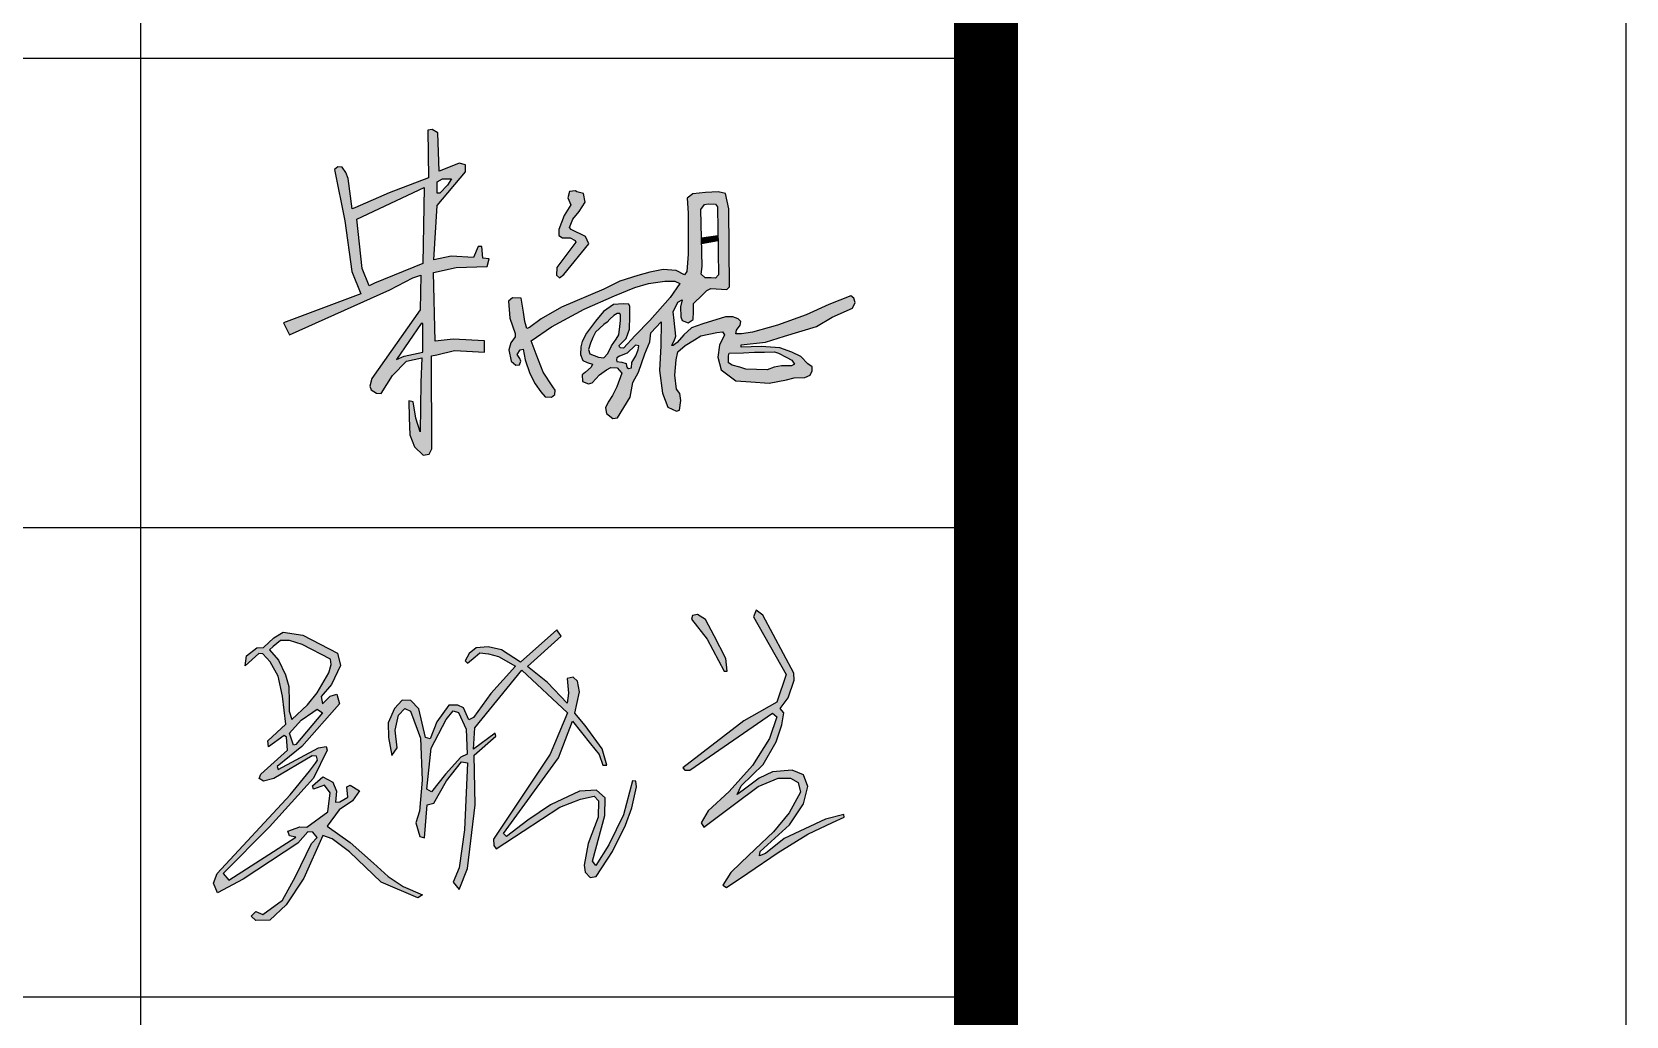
# Model space of a CAD drawing. Extents: x 33088 to 140010, y 13737 to 369010.
# Drawn here: x 118658 to 122393, y 168638 to 170945 of the extents above; entities that cross this region are included whole.
import ezdxf

# ---------------------------------------------------------------- set-up
doc = ezdxf.new("R2010")
doc.units = 0
doc.header["$LTSCALE"] = 1000
doc.header["$MEASUREMENT"] = 0
doc.layers.get('0').update_dxf_attribs({"linetype": 'CONTINUOUS'})
doc.layers.add('PUB_TITLE', color=4, linetype='CONTINUOUS')

msp = doc.modelspace()

# ---------------------------------------------------------------- hatches: boundary and pattern name
h = msp.add_hatch(color=7)
h.paths.add_polyline_path([(119598.9, 170380.8), (119652, 170392.6), (119725, 170395.2), (119729.9, 170412.5), (119715.1, 170414.6), (119712.3, 170441.8), (119703.7, 170442), (119692.8, 170416), (119640.6, 170419), (119599.9, 170410.4), (119607.4, 170537.7), (119674, 170617), (119674.2, 170633.4), (119659.2, 170637), (119622.6, 170622.1), (119612.3, 170618.1), (119609.6, 170708), (119596.2, 170716), (119586, 170714.1), (119587.7, 170602.5), (119495.7, 170567.7), (119415.2, 170532.5), (119408.9, 170530.3), (119399.6, 170601), (119393.9, 170614.9), (119385.4, 170627.8), (119375.4, 170628.5), (119366.9, 170622), (119391.8, 170501.6), (119407.8, 170383.1), (119429.2, 170331.1), (119247.6, 170263.1), (119261.5, 170235), (119497.1, 170340.4), (119550.9, 170368.2), (119569.9, 170374.5), (119567.7, 170293.2), (119454.8, 170131.9), (119450.3, 170114.4), (119453.3, 170105.6), (119465.3, 170098.1), (119476.8, 170097.1), (119503.4, 170139), (119535.8, 170172.7), (119571.5, 170180.4), (119569.4, 170123), (119567.6, 170007.6), (119557.7, 170039.3), (119551.9, 170077.2), (119541.4, 170080.3), (119542.4, 170039.9), (119543.5, 170000.3), (119554.4, 169972.1), (119574.8, 169952.6), (119588.7, 169955), (119595, 169967.2), (119594.3, 170185.3), (119607.2, 170188.1), (119648.2, 170198), (119718.5, 170194.1), (119718.5, 170220.3), (119645.1, 170224.4), (119603.1, 170219.9)])
h.paths.add_polyline_path([(119574.2, 170402.1), (119461.3, 170356.1), (119448.4, 170349.8), (119431.7, 170390.1), (119419.4, 170505.6), (119577.6, 170580)], flags=16)
h.paths.add_polyline_path([(119574.2, 170261), (119574.2, 170193.7), (119530.7, 170185), (119512.6, 170176.8), (119570.3, 170261)], flags=16)
h.paths.add_polyline_path([(119607.4, 170566.4), (119607.4, 170593.3), (119620.4, 170600.5), (119641.2, 170600.5), (119632.1, 170585.7), (119613.9, 170566.9)], flags=16)
h = msp.add_hatch(color=7)
h.paths.add_polyline_path([(120249.3, 170343.3), (120286.3, 170341.1), (120292.7, 170347.5), (120291.3, 170530.2), (120283.6, 170565.9), (120266, 170569.8), (120236.2, 170568.4), (120206.4, 170565.3), (120193.9, 170555.2), (120196, 170519.7), (120195.5, 170424), (120192.5, 170383), (120187.3, 170375.4), (120167.7, 170385.7), (120137.3, 170387.4), (120105.8, 170381.3), (120077.9, 170373.4), (120035.6, 170360.2), (119998.6, 170341.8), (119898.7, 170299.2), (119851.1, 170271.9), (119823.8, 170251.7), (119818.1, 170249.6), (119812.9, 170266.2), (119809.8, 170287.7), (119806.4, 170311.6), (119804.4, 170320.6), (119784.2, 170321.1), (119774.6, 170313.6), (119778.1, 170273.4), (119790.8, 170237.9), (119790.6, 170230.3), (119780.1, 170216.1), (119775.5, 170199.8), (119781.3, 170173), (119792.1, 170163.8), (119800.4, 170164.4), (119803.5, 170172.7), (119801.7, 170179.2), (119795, 170188.2), (119802.1, 170199.5), (119809.5, 170201), (119813.6, 170176), (119824.6, 170144), (119837.3, 170120), (119850.8, 170101.2), (119861, 170089.5), (119875.9, 170088.7), (119883.5, 170094.8), (119883.9, 170105), (119878.5, 170112.6), (119855.9, 170147.4), (119839.5, 170189.4), (119828.2, 170220.2), (119875.4, 170253), (119952.1, 170294.7), (120023.6, 170325.9), (120070.7, 170345.8), (120103, 170355.1), (120140.9, 170360.6), (120165, 170360.6), (120176, 170354.8), (120153.4, 170322.1), (120105.8, 170268.2), (120071.5, 170232.7), (120044.6, 170203.5), (120037, 170203.8), (120034.7, 170206.3), (120033.9, 170210), (120050.7, 170226.2), (120058.4, 170248.2), (120059.1, 170277.7), (120059.3, 170300.7), (120056.8, 170306.5), (120043.6, 170307.6), (120021.3, 170306), (119997.4, 170289.2), (119978.6, 170267), (119958, 170238.7), (119947.5, 170218.9), (119944.7, 170206.2), (119943.6, 170188.9), (119948.8, 170174.1), (119959.6, 170170), (119971.4, 170166.1), (119968.8, 170158.6), (119955.1, 170147.1), (119947.4, 170140.8), (119947.9, 170124.9), (119962.7, 170119.4), (119970.7, 170121.8), (119987.9, 170141), (120004.9, 170152.8), (120014.8, 170158), (120029.3, 170157.2), (120040.6, 170144.6), (120028.8, 170113.1), (120018.4, 170092.8), (120008.2, 170076.9), (120002.2, 170063.7), (120004.9, 170050.6), (120019.5, 170038.3), (120030.4, 170039.7), (120059.7, 170088.7), (120066.3, 170123), (120079.1, 170147.2), (120094.5, 170190.1), (120105.8, 170218.2), (120108.3, 170239.3), (120132.9, 170265.4), (120131.9, 170208.8), (120128.9, 170151.3), (120135.5, 170098.1), (120148.6, 170065.1), (120168.6, 170055.7), (120175.4, 170058.2), (120178.5, 170080.6), (120176, 170096.8), (120168.8, 170107), (120164.8, 170139.9), (120167.9, 170175.7), (120171.9, 170194.5), (120188.9, 170209.9), (120210.4, 170222.8), (120225.2, 170232.4), (120263.2, 170240.4), (120276.4, 170241.6), (120280.7, 170234.7), (120269.3, 170210.5), (120265, 170182.1), (120273.2, 170152.5), (120307.2, 170126.8), (120342.3, 170124.1), (120385.5, 170121.7), (120426.4, 170129.1), (120444.4, 170133.5), (120468.9, 170134.7), (120481.4, 170139.7), (120486.1, 170150.2), (120486.7, 170159.9), (120476.5, 170167), (120460.1, 170183.6), (120438.9, 170194.2), (120410.4, 170204.5), (120366.8, 170207.1), (120319.7, 170205.4), (120320, 170210.9), (120377.2, 170217.2), (120421.6, 170231.7), (120496.3, 170254.2), (120533.5, 170276.4), (120580.7, 170297), (120587.3, 170310.1), (120584.3, 170320.8), (120576.9, 170325.7), (120525.7, 170305.6), (120472, 170281.9), (120405.5, 170257.3), (120346.4, 170241.1), (120320.8, 170237.2), (120307.9, 170236.7), (120309.2, 170245.3), (120318, 170257.5), (120319.5, 170265.5), (120312.9, 170272.3), (120300.5, 170277.2), (120283.2, 170277.2), (120230.6, 170260.1), (120203.4, 170251.4), (120185.9, 170234.3), (120170.4, 170216.6), (120161.1, 170209.4), (120157.3, 170209.7), (120158.8, 170213.6), (120162.3, 170219.1), (120165.1, 170227), (120166.9, 170231.6), (120163.2, 170268.2), (120160.8, 170288.4), (120171.5, 170310.9), (120181.9, 170316.9), (120177.8, 170299.9), (120178.3, 170277.2), (120182.1, 170267.9), (120195.6, 170263), (120207.6, 170270.9), (120208.7, 170289), (120208.7, 170307.7), (120228.5, 170327.9), (120239.2, 170338.9)])
h.paths.add_polyline_path([(120226.5, 170376.5), (120228.3, 170394.6), (120225.5, 170528.7), (120234.3, 170539.9), (120242.6, 170542.1), (120259.7, 170540.6), (120264.8, 170534.8), (120267, 170375.3), (120259.8, 170367.5), (120249.9, 170368.5), (120235.4, 170368.2)], flags=16)
h.paths.add_polyline_path([(120292, 170191.8), (120325.2, 170192.3), (120351.6, 170194), (120374.6, 170194.2), (120398, 170195.1), (120407.3, 170191.8), (120425.1, 170182.5), (120438.7, 170174.9), (120444.6, 170165.9), (120438.1, 170162), (120414.7, 170161.7), (120397.3, 170159.1), (120380.9, 170152.4), (120331, 170153.9), (120316.7, 170159.1), (120298.9, 170163.3), (120290.5, 170169.3), (120290.7, 170185.6)], flags=16)
h.paths.add_polyline_path([(120037.2, 170281.1), (120037.5, 170268), (120035.8, 170254.3), (120033.6, 170234.9), (120027.1, 170224.1), (120016.1, 170208.8), (120007.6, 170190.7), (119998.3, 170180.9), (119986, 170182), (119965.1, 170190.2), (119962.1, 170200.4), (119967, 170215.4), (119972.5, 170228), (119978.8, 170240.9), (119998.6, 170258.9), (120005.8, 170264), (120012.6, 170271.2), (120021.7, 170280.3), (120029.4, 170284.5), (120035.7, 170284.6)], flags=16)
h.paths.add_polyline_path([(120080.3, 170209.2), (120078.5, 170199.1), (120073.2, 170185.5), (120064, 170169.5), (120063.3, 170157.3), (120056.3, 170155.9), (120052.6, 170157.9), (120051.2, 170162), (120050.7, 170167.6), (120040.1, 170170.8), (120028.8, 170172.2), (120028.1, 170176.1), (120028.7, 170180.5), (120035.3, 170184.7), (120052.6, 170191.6), (120071.6, 170209.3), (120073.5, 170210.5)], flags=16)
for points in [[(119963, 170448.1), (119955.3, 170465.1), (119921.7, 170481.2), (119918.1, 170486.6), (119925.3, 170505.5), (119940.6, 170523.9), (119954.5, 170545.4), (119950.6, 170566.1), (119934.8, 170569.8), (119931.5, 170572), (119918, 170570.4), (119914.2, 170556.1), (119921.3, 170539.4), (119905.4, 170514.2), (119892.5, 170481.4), (119892.6, 170467.3), (119901.1, 170461.7), (119919.6, 170461.7), (119930.9, 170456.1), (119932.5, 170451.6), (119888.1, 170392.2), (119887.5, 170374.3), (119894.1, 170368.3), (119904.3, 170375.7)], [(120265.7, 170467.3), (120226.9, 170461.7), (120227.2, 170447.7), (120265.9, 170455)]]:
    msp.add_hatch(color=7).paths.add_polyline_path(points)
h = msp.add_hatch(color=256)
h.paths.add_polyline_path([(120370.8, 169577.1), (120355, 169589.2), (120349.1, 169573.2), (120425.3, 169438.7), (120403.5, 169373.8), (120326.2, 169329.8), (120183, 169219.7), (120187.7, 169213.9), (120200, 169214.4), (120393.8, 169347.9), (120403.9, 169338.8), (120386.3, 169288.3), (120346.9, 169225), (120292, 169164.1), (120243, 169118.9), (120226, 169090.7), (120232.9, 169080.6), (120304.3, 169134.3), (120359.7, 169176.1), (120406.6, 169195.6), (120435.4, 169195.6), (120453.5, 169184.9), (120458.8, 169162.6), (120432.7, 169114.2), (120395.4, 169069.8), (120352.8, 169028.9), (120319.2, 168996.6), (120295.6, 168973.9), (120277.2, 168944.3), (120285.7, 168939), (120335.3, 168972.5), (120406.7, 169020.8), (120476.6, 169063.8), (120534.1, 169091.8), (120561.7, 169103.7), (120560.6, 169110.4), (120517.3, 169098.9), (120420.7, 169053.8), (120376.7, 169018.7), (120363.2, 169013.1), (120364.7, 169023.2), (120433, 169085.8), (120465.8, 169135.4), (120475.9, 169176.2), (120466.2, 169203.4), (120439.4, 169214.2), (120393.1, 169210.1), (120362.5, 169195.6), (120324.5, 169167.3), (120310.3, 169156.7), (120320, 169177.7), (120371.5, 169227.3), (120402.1, 169280.3), (120415.5, 169320.2), (120419.6, 169348.2), (120411.4, 169359), (120430.1, 169383.8), (120443.9, 169425.2), (120443.2, 169441.2)])
h.paths.add_polyline_path([(120217.5, 169579.1), (120206.1, 169577), (120203.7, 169567.9), (120240.3, 169521), (120280, 169446.2), (120287.3, 169446.2), (120284.3, 169475.9), (120256.7, 169528.8), (120236.5, 169567.7)], flags=17)
h.paths.add_polyline_path([(119627.3, 169204.4), (119594.5, 169163.4), (119583.9, 169169.5), (119593.4, 169265.8), (119629, 169333.1), (119645.3, 169352.9), (119657.4, 169349.4), (119675.7, 169310.4), (119677.7, 169251.5), (119663.2, 169244.5)], flags=16)
h.paths.add_polyline_path([(119494, 169290.4), (119501.9, 169248.8), (119514.4, 169266.2), (119509.5, 169308), (119517.1, 169343.4), (119531.8, 169358.6), (119545.4, 169352.1), (119568.8, 169289.5), (119572.6, 169190.6), (119566.6, 169118), (119557.9, 169090.3), (119567.2, 169058.8), (119578, 169055.5), (119584, 169132.7), (119599.8, 169136.5), (119629.7, 169189.2), (119665.1, 169233.8), (119678.7, 169231.6), (119671.6, 169074), (119659.7, 168985.1), (119645, 168951.9), (119659.7, 168934), (119678.7, 168983.5), (119696.7, 169132.7), (119694.1, 169249.6), (119745.6, 169293.7), (119743.3, 169300.6), (119693, 169263.3), (119696.4, 169313.2), (119805.8, 169448.7), (119912.8, 169348.6), (119872.3, 169251.8), (119817.6, 169169.4), (119740, 169052.5), (119740.2, 169037.2), (119746, 169029.6), (119809.2, 169070.8), (119895.5, 169127.2), (119943.4, 169146), (119975.5, 169152.8), (119985.6, 169142.3), (119984.7, 169103.6), (119961.6, 169042), (119951.9, 168991.6), (119954.4, 168975.2), (119966.2, 168962.6), (119980.5, 168965.1), (120018.8, 169023.1), (120048.7, 169085.1), (120064.1, 169126), (120074.9, 169175.3), (120073.2, 169188.1), (120065.4, 169189), (120044.6, 169109.5), (120009.8, 169039.1), (119979.5, 168990.4), (119971.6, 169000.8), (120000.7, 169108.2), (120001.1, 169149.6), (119981.2, 169167), (119941, 169164.9), (119873.4, 169132.6), (119819.9, 169096.6), (119770.2, 169058.9), (119763.2, 169065.6), (119892.1, 169242.8), (119925.1, 169328.7), (119967.4, 169275.9), (119987.2, 169251.2), (119996.1, 169226.1), (120005.3, 169226.1), (119994.7, 169263.9), (119954.2, 169318.9), (119930.1, 169348.1), (119941.1, 169397.5), (119936.5, 169423.1), (119926.5, 169432.2), (119912.3, 169429), (119915.5, 169394.7), (119912.3, 169371.4), (119866.5, 169419.9), (119819.6, 169457.5), (119898.3, 169528.6), (119888.2, 169542.7), (119803.4, 169467), (119758.7, 169496.1), (119727, 169503.6), (119698.8, 169500.8), (119682.6, 169487.4), (119673.1, 169470.3), (119678.6, 169465.2), (119696.5, 169479.8), (119707.4, 169488.8), (119727.8, 169486.6), (119751.4, 169480.9), (119791.4, 169457.8), (119733.7, 169393.6), (119703.4, 169351.7), (119693.1, 169337.5), (119681.8, 169331.8), (119669.3, 169360.6), (119655.9, 169366.4), (119635.1, 169366.4), (119606.7, 169327.5), (119591.2, 169287.3), (119580.7, 169290.6), (119564.8, 169357.8), (119546.4, 169377.7), (119525.9, 169378), (119508.1, 169358.6), (119493.1, 169325)])
h.paths.add_polyline_path([(119271.1, 169273), (119262, 169300.7), (119289.5, 169331), (119316.8, 169350), (119327, 169357.1), (119339.3, 169348.6), (119276.3, 169274.1)], flags=16)
h.paths.add_polyline_path([(119261, 169352.3), (119267.3, 169332.7), (119304.2, 169367), (119326.6, 169395.4), (119353.6, 169442.2), (119359.6, 169462.2), (119357.7, 169474.3), (119291.8, 169508.8), (119262.2, 169517.8), (119240.7, 169518.3), (119223.9, 169503.8), (119215.1, 169496.2), (119235.7, 169472.2), (119252.7, 169437.3), (119260, 169410.4), (119260.8, 169374.3)], flags=16)
h.paths.add_polyline_path([(119190.2, 169487.6), (119158, 169458.4), (119161, 169482.2), (119185.5, 169501), (119200.8, 169501.4), (119224.8, 169524.1), (119246.6, 169538), (119293.3, 169530.2), (119374.1, 169488.3), (119381.1, 169459.5), (119360.2, 169415), (119335.7, 169386.7), (119339.2, 169369.7), (119357.1, 169387.5), (119372.8, 169391.9), (119379.3, 169369.7), (119291, 169269.3), (119233.2, 169222.7), (119235.6, 169215.4), (119329.5, 169266.5), (119347.4, 169269.8), (119349.8, 169261.2), (119317.7, 169195.7), (119214.9, 169081.6), (119106.7, 168972.2), (119119.4, 168956.5), (119276.6, 169056.8), (119261.5, 169059.8), (119257.9, 169071.3), (119285.7, 169080.9), (119302.6, 169080.3), (119351.6, 169116.6), (119357.1, 169161.3), (119343.8, 169178.8), (119318.4, 169169.2), (119315.9, 169177.6), (119340.1, 169198.2), (119363.7, 169186.1), (119372.2, 169164.9), (119369.8, 169138.9), (119379.4, 169139.6), (119398.2, 169151), (119395.8, 169175.2), (119403.6, 169178.8), (119426, 169165.5), (119409.1, 169142.6), (119378.2, 169121.4), (119349.8, 169082.8), (119404.2, 169044.7), (119458.7, 168995.8), (119492.8, 168965.1), (119528.3, 168941.7), (119573.7, 168921.8), (119562.8, 168914.6), (119476.9, 168951.4), (119402.6, 169022.7), (119361.4, 169052.9), (119340.3, 169060.8), (119295.5, 168961.1), (119254.4, 168898.8), (119215.4, 168862.8), (119183.2, 168861.9), (119172.2, 168872.1), (119182.8, 168883.1), (119199.7, 168875.5), (119245.5, 168909.7), (119276, 168964.6), (119313.3, 169042.1), (119326.9, 169056.5), (119316.7, 169068.7), (119304.8, 169069.2), (119281.5, 169043.3), (119153.6, 168958.3), (119093, 168926.9), (119084.1, 168949), (119092.6, 168971.8), (119263.3, 169156.2), (119308.7, 169211.8), (119322.6, 169230.6), (119327.8, 169237.6), (119324.9, 169247), (119314.9, 169247.5), (119225.3, 169194.3), (119200.7, 169188.7), (119191.1, 169194.7), (119194.4, 169204.7), (119257.3, 169261), (119255.1, 169291.8), (119249.5, 169295.4), (119212.9, 169268.7), (119210.7, 169283), (119252.9, 169321.8), (119245.4, 169387.9), (119235.4, 169434.8), (119216.7, 169468), (119199.6, 169486.7)])

# ---------------------------------------------------------------- linework, layer by layer
for p, q in [((120206.1, 169577), (120203.7, 169567.9)), ((120217.5, 169579.1), (120206.1, 169577)), ((120236.5, 169567.7), (120217.5, 169579.1)), ((120355, 169589.2), (120349.1, 169573.2)), ((120370.8, 169577.1), (120355, 169589.2)), ((120443.2, 169441.2), (120370.8, 169577.1)), ((119224.8, 169524.1), (119246.6, 169538)), ((119246.6, 169538), (119293.3, 169530.2)), ((119888.2, 169542.7), (119803.4, 169467)), ((119898.3, 169528.6), (119888.2, 169542.7)), ((120203.7, 169567.9), (120240.3, 169521)), ((120256.7, 169528.8), (120236.5, 169567.7)), ((120349.1, 169573.2), (120425.3, 169438.7)), ((119161, 169482.2), (119185.5, 169501)), ((119185.5, 169501), (119200.8, 169501.4)), ((119200.8, 169501.4), (119224.8, 169524.1)), ((119223.9, 169503.8), (119215.1, 169496.2)), ((119240.7, 169518.3), (119223.9, 169503.8)), ((119262.2, 169517.8), (119240.7, 169518.3)), ((119291.8, 169508.8), (119262.2, 169517.8)), ((119357.7, 169474.3), (119291.8, 169508.8)), ((119293.3, 169530.2), (119374.1, 169488.3)), ((119698.8, 169500.8), (119682.6, 169487.4)), ((119727, 169503.6), (119698.8, 169500.8)), ((119758.7, 169496.1), (119727, 169503.6)), ((119819.6, 169457.5), (119898.3, 169528.6)), ((120240.3, 169521), (120280, 169446.2)), ((120284.3, 169475.9), (120256.7, 169528.8)), ((119190.2, 169487.6), (119158, 169458.4)), ((119158, 169458.4), (119161, 169482.2)), ((119199.6, 169486.7), (119190.2, 169487.6)), ((119216.7, 169468), (119199.6, 169486.7)), ((119215.1, 169496.2), (119235.7, 169472.2)), ((119235.4, 169434.8), (119216.7, 169468)), ((119235.7, 169472.2), (119252.7, 169437.3)), ((119353.6, 169442.2), (119359.6, 169462.2)), ((119359.6, 169462.2), (119357.7, 169474.3)), ((119374.1, 169488.3), (119381.1, 169459.5)), ((119682.6, 169487.4), (119673.1, 169470.3)), ((119673.1, 169470.3), (119678.6, 169465.2)), ((119678.6, 169465.2), (119696.5, 169479.8)), ((119696.5, 169479.8), (119707.4, 169488.8)), ((119707.4, 169488.8), (119727.8, 169486.6)), ((119727.8, 169486.6), (119751.4, 169480.9)), ((119751.4, 169480.9), (119791.4, 169457.8)), ((119803.4, 169467), (119758.7, 169496.1)), ((120287.3, 169446.2), (120284.3, 169475.9)), ((119245.4, 169387.9), (119235.4, 169434.8)), ((119252.7, 169437.3), (119260, 169410.4)), ((119326.6, 169395.4), (119353.6, 169442.2)), ((119381.1, 169459.5), (119360.2, 169415)), ((119696.4, 169313.2), (119805.8, 169448.7)), ((119791.4, 169457.8), (119733.7, 169393.6)), ((119805.8, 169448.7), (119912.8, 169348.6)), ((119866.5, 169419.9), (119819.6, 169457.5)), ((119926.5, 169432.2), (119912.3, 169429)), ((119912.3, 169429), (119915.5, 169394.7)), ((119936.5, 169423.1), (119926.5, 169432.2)), ((120280, 169446.2), (120287.3, 169446.2)), ((120425.3, 169438.7), (120403.5, 169373.8)), ((120430.1, 169383.8), (120443.9, 169425.2)), ((120443.9, 169425.2), (120443.2, 169441.2)), ((119252.9, 169321.8), (119245.4, 169387.9)), ((119260, 169410.4), (119260.8, 169374.3)), ((119304.2, 169367), (119326.6, 169395.4)), ((119360.2, 169415), (119335.7, 169386.7)), ((119335.7, 169386.7), (119339.2, 169369.7)), ((119339.2, 169369.7), (119357.1, 169387.5)), ((119357.1, 169387.5), (119372.8, 169391.9)), ((119372.8, 169391.9), (119379.3, 169369.7)), ((119733.7, 169393.6), (119703.4, 169351.7)), ((119912.3, 169371.4), (119866.5, 169419.9)), ((119915.5, 169394.7), (119912.3, 169371.4)), ((119930.1, 169348.1), (119941.1, 169397.5)), ((119941.1, 169397.5), (119936.5, 169423.1)), ((119260.8, 169374.3), (119261, 169352.3)), ((119261, 169352.3), (119267.3, 169332.7)), ((119267.3, 169332.7), (119304.2, 169367)), ((119289.5, 169331), (119316.8, 169350)), ((119379.3, 169369.7), (119291, 169269.3)), ((119316.8, 169350), (119327, 169357.1)), ((119327, 169357.1), (119339.3, 169348.6)), ((119508.1, 169358.6), (119493.1, 169325)), ((119525.9, 169378), (119508.1, 169358.6)), ((119517.1, 169343.4), (119531.8, 169358.6)), ((119546.4, 169377.7), (119525.9, 169378)), ((119531.8, 169358.6), (119545.4, 169352.1)), ((119545.4, 169352.1), (119568.8, 169289.5)), ((119564.8, 169357.8), (119546.4, 169377.7)), ((119580.7, 169290.6), (119564.8, 169357.8)), ((119635.1, 169366.4), (119606.7, 169327.5)), ((119629, 169333.1), (119645.3, 169352.9)), ((119655.9, 169366.4), (119635.1, 169366.4)), ((119645.3, 169352.9), (119657.4, 169349.4)), ((119669.3, 169360.6), (119655.9, 169366.4)), ((119657.4, 169349.4), (119675.7, 169310.4)), ((119681.8, 169331.8), (119669.3, 169360.6)), ((119703.4, 169351.7), (119693.1, 169337.5)), ((120403.5, 169373.8), (120326.2, 169329.8)), ((120411.4, 169359), (120430.1, 169383.8)), ((120419.6, 169348.2), (120411.4, 169359)), ((119210.7, 169283), (119252.9, 169321.8)), ((119262, 169300.7), (119289.5, 169331)), ((119339.3, 169348.6), (119276.3, 169274.1)), ((119493.1, 169325), (119494, 169290.4)), ((119509.5, 169308), (119517.1, 169343.4)), ((119606.7, 169327.5), (119591.2, 169287.3)), ((119593.4, 169265.8), (119629, 169333.1)), ((119693.1, 169337.5), (119681.8, 169331.8)), ((119693, 169263.3), (119696.4, 169313.2)), ((119912.8, 169348.6), (119872.3, 169251.8)), ((119892.1, 169242.8), (119925.1, 169328.7)), ((119925.1, 169328.7), (119967.4, 169275.9)), ((119954.2, 169318.9), (119930.1, 169348.1)), ((119994.7, 169263.9), (119954.2, 169318.9)), ((120326.2, 169329.8), (120183, 169219.7)), ((120200, 169214.4), (120393.8, 169347.9)), ((120403.9, 169338.8), (120386.3, 169288.3)), ((120393.8, 169347.9), (120403.9, 169338.8)), ((120402.1, 169280.3), (120415.5, 169320.2)), ((120415.5, 169320.2), (120419.6, 169348.2)), ((119212.9, 169268.7), (119210.7, 169283)), ((119249.5, 169295.4), (119212.9, 169268.7)), ((119255.1, 169291.8), (119249.5, 169295.4)), ((119257.3, 169261), (119255.1, 169291.8)), ((119271.1, 169273), (119262, 169300.7)), ((119494, 169290.4), (119501.9, 169248.8)), ((119514.4, 169266.2), (119509.5, 169308)), ((119568.8, 169289.5), (119572.6, 169190.6)), ((119591.2, 169287.3), (119580.7, 169290.6)), ((119675.7, 169310.4), (119677.7, 169251.5)), ((119743.3, 169300.6), (119693, 169263.3)), ((119694.1, 169249.6), (119745.6, 169293.7)), ((119745.6, 169293.7), (119743.3, 169300.6)), ((119967.4, 169275.9), (119987.2, 169251.2)), ((120386.3, 169288.3), (120346.9, 169225)), ((120371.5, 169227.3), (120402.1, 169280.3)), ((119194.4, 169204.7), (119257.3, 169261)), ((119314.9, 169247.5), (119225.3, 169194.3)), ((119291, 169269.3), (119233.2, 169222.7)), ((119235.6, 169215.4), (119329.5, 169266.5)), ((119276.3, 169274.1), (119271.1, 169273)), ((119324.9, 169247), (119314.9, 169247.5)), ((119349.8, 169261.2), (119317.7, 169195.7)), ((119322.6, 169230.6), (119327.8, 169237.6)), ((119327.8, 169237.6), (119324.9, 169247)), ((119329.5, 169266.5), (119347.4, 169269.8)), ((119347.4, 169269.8), (119349.8, 169261.2)), ((119501.9, 169248.8), (119514.4, 169266.2)), ((119583.9, 169169.5), (119593.4, 169265.8)), ((119663.2, 169244.5), (119627.3, 169204.4)), ((119677.7, 169251.5), (119663.2, 169244.5)), ((119696.7, 169132.7), (119694.1, 169249.6)), ((119763.2, 169065.6), (119892.1, 169242.8)), ((119872.3, 169251.8), (119817.6, 169169.4)), ((119987.2, 169251.2), (119996.1, 169226.1)), ((120005.3, 169226.1), (119994.7, 169263.9)), ((119191.1, 169194.7), (119194.4, 169204.7)), ((119233.2, 169222.7), (119235.6, 169215.4)), ((119263.3, 169156.2), (119308.7, 169211.8)), ((119308.7, 169211.8), (119322.6, 169230.6)), ((119627.3, 169204.4), (119594.5, 169163.4)), ((119629.7, 169189.2), (119665.1, 169233.8)), ((119665.1, 169233.8), (119678.7, 169231.6)), ((119678.7, 169231.6), (119671.6, 169074)), ((119996.1, 169226.1), (120005.3, 169226.1)), ((120183, 169219.7), (120187.7, 169213.9)), ((120187.7, 169213.9), (120200, 169214.4)), ((120346.9, 169225), (120292, 169164.1)), ((120320, 169177.7), (120371.5, 169227.3)), ((120393.1, 169210.1), (120362.5, 169195.6)), ((120439.4, 169214.2), (120393.1, 169210.1)), ((120466.2, 169203.4), (120439.4, 169214.2)), ((120475.9, 169176.2), (120466.2, 169203.4)), ((119200.7, 169188.7), (119191.1, 169194.7)), ((119225.3, 169194.3), (119200.7, 169188.7)), ((119317.7, 169195.7), (119214.9, 169081.6)), ((119315.9, 169177.6), (119340.1, 169198.2)), ((119318.4, 169169.2), (119315.9, 169177.6)), ((119343.8, 169178.8), (119318.4, 169169.2)), ((119318.4, 169169.2), (119318.4, 169169.2)), ((119340.1, 169198.2), (119363.7, 169186.1)), ((119357.1, 169161.3), (119343.8, 169178.8)), ((119363.7, 169186.1), (119372.2, 169164.9)), ((119372.2, 169164.9), (119369.8, 169138.9)), ((119395.8, 169175.2), (119403.6, 169178.8)), ((119398.2, 169151), (119395.8, 169175.2)), ((119403.6, 169178.8), (119426, 169165.5)), ((119426, 169165.5), (119409.1, 169142.6)), ((119572.6, 169190.6), (119566.6, 169118)), ((119594.5, 169163.4), (119583.9, 169169.5)), ((119599.8, 169136.5), (119629.7, 169189.2)), ((119817.6, 169169.4), (119740, 169052.5)), ((119941, 169164.9), (119873.4, 169132.6)), ((119981.2, 169167), (119941, 169164.9)), ((120001.1, 169149.6), (119981.2, 169167)), ((120065.4, 169189), (120044.6, 169109.5)), ((120064.1, 169126), (120074.9, 169175.3)), ((120073.2, 169188.1), (120065.4, 169189)), ((120074.9, 169175.3), (120073.2, 169188.1)), ((120292, 169164.1), (120243, 169118.9)), ((120304.3, 169134.3), (120359.7, 169176.1)), ((120310.3, 169156.7), (120320, 169177.7)), ((120324.5, 169167.3), (120310.3, 169156.7)), ((120362.5, 169195.6), (120324.5, 169167.3)), ((120359.7, 169176.1), (120406.6, 169195.6)), ((120406.6, 169195.6), (120435.4, 169195.6)), ((120458.8, 169162.6), (120432.7, 169114.2)), ((120435.4, 169195.6), (120453.5, 169184.9)), ((120453.5, 169184.9), (120458.8, 169162.6)), ((120465.8, 169135.4), (120475.9, 169176.2)), ((119092.6, 168971.8), (119263.3, 169156.2)), ((119351.6, 169116.6), (119357.1, 169161.3)), ((119369.8, 169138.9), (119379.4, 169139.6)), ((119409.1, 169142.6), (119378.2, 169121.4)), ((119379.4, 169139.6), (119398.2, 169151)), ((119578, 169055.5), (119584, 169132.7)), ((119584, 169132.7), (119599.8, 169136.5)), ((119678.7, 168983.5), (119696.7, 169132.7)), ((119809.2, 169070.8), (119895.5, 169127.2)), ((119873.4, 169132.6), (119819.9, 169096.6)), ((119895.5, 169127.2), (119943.4, 169146)), ((119943.4, 169146), (119975.5, 169152.8)), ((119975.5, 169152.8), (119985.6, 169142.3)), ((119985.6, 169142.3), (119984.7, 169103.6)), ((120000.7, 169108.2), (120001.1, 169149.6)), ((120048.7, 169085.1), (120064.1, 169126)), ((120232.9, 169080.6), (120304.3, 169134.3)), ((120433, 169085.8), (120465.8, 169135.4)), ((119302.6, 169080.3), (119351.6, 169116.6)), ((119378.2, 169121.4), (119349.8, 169082.8)), ((119566.6, 169118), (119557.9, 169090.3)), ((119557.9, 169090.3), (119567.2, 169058.8)), ((119819.9, 169096.6), (119770.2, 169058.9)), ((119984.7, 169103.6), (119961.6, 169042)), ((119971.6, 169000.8), (120000.7, 169108.2)), ((120044.6, 169109.5), (120009.8, 169039.1)), ((120243, 169118.9), (120226, 169090.7)), ((120226, 169090.7), (120232.9, 169080.6)), ((120432.7, 169114.2), (120395.4, 169069.8)), ((120517.3, 169098.9), (120420.7, 169053.8)), ((120476.6, 169063.8), (120534.1, 169091.8)), ((120560.6, 169110.4), (120517.3, 169098.9)), ((120534.1, 169091.8), (120561.7, 169103.7)), ((120561.7, 169103.7), (120560.6, 169110.4)), ((119214.9, 169081.6), (119106.7, 168972.2)), ((119119.4, 168956.5), (119276.6, 169056.8)), ((119257.9, 169071.3), (119285.7, 169080.9)), ((119261.5, 169059.8), (119257.9, 169071.3)), ((119276.6, 169056.8), (119261.5, 169059.8)), ((119304.8, 169069.2), (119281.5, 169043.3)), ((119285.7, 169080.9), (119302.6, 169080.3)), ((119340.3, 169060.8), (119295.5, 168961.1)), ((119316.7, 169068.7), (119304.8, 169069.2)), ((119313.3, 169042.1), (119326.9, 169056.5)), ((119326.9, 169056.5), (119316.7, 169068.7)), ((119361.4, 169052.9), (119340.3, 169060.8)), ((119349.8, 169082.8), (119404.2, 169044.7)), ((119402.6, 169022.7), (119361.4, 169052.9)), ((119567.2, 169058.8), (119578, 169055.5)), ((119671.6, 169074), (119659.7, 168985.1)), ((119740, 169052.5), (119740.2, 169037.2)), ((119746, 169029.6), (119809.2, 169070.8)), ((119770.2, 169058.9), (119763.2, 169065.6)), ((120018.8, 169023.1), (120048.7, 169085.1)), ((120395.4, 169069.8), (120352.8, 169028.9)), ((120364.7, 169023.2), (120433, 169085.8)), ((120420.7, 169053.8), (120376.7, 169018.7)), ((120406.7, 169020.8), (120476.6, 169063.8)), ((119281.5, 169043.3), (119153.6, 168958.3)), ((119276, 168964.6), (119313.3, 169042.1)), ((119476.9, 168951.4), (119402.6, 169022.7)), ((119404.2, 169044.7), (119458.7, 168995.8)), ((119740.2, 169037.2), (119746, 169029.6)), ((119961.6, 169042), (119951.9, 168991.6)), ((120009.8, 169039.1), (119979.5, 168990.4)), ((119980.5, 168965.1), (120018.8, 169023.1)), ((120352.8, 169028.9), (120319.2, 168996.6)), ((120335.3, 168972.5), (120406.7, 169020.8)), ((120363.2, 169013.1), (120364.7, 169023.2)), ((120376.7, 169018.7), (120363.2, 169013.1)), ((119458.7, 168995.8), (119492.8, 168965.1)), ((119659.7, 168985.1), (119645, 168951.9)), ((119659.7, 168934), (119678.7, 168983.5)), ((119951.9, 168991.6), (119954.4, 168975.2)), ((119979.5, 168990.4), (119971.6, 169000.8)), ((120319.2, 168996.6), (120295.6, 168973.9)), ((119084.1, 168949), (119092.6, 168971.8)), ((119093, 168926.9), (119084.1, 168949)), ((119153.6, 168958.3), (119093, 168926.9)), ((119106.7, 168972.2), (119119.4, 168956.5)), ((119245.5, 168909.7), (119276, 168964.6)), ((119295.5, 168961.1), (119254.4, 168898.8)), ((119562.8, 168914.6), (119476.9, 168951.4)), ((119492.8, 168965.1), (119528.3, 168941.7)), ((119528.3, 168941.7), (119573.7, 168921.8)), ((119645, 168951.9), (119659.7, 168934)), ((119954.4, 168975.2), (119966.2, 168962.6)), ((119966.2, 168962.6), (119980.5, 168965.1)), ((120295.6, 168973.9), (120277.2, 168944.3)), ((120277.2, 168944.3), (120285.7, 168939)), ((120285.7, 168939), (120335.3, 168972.5)), ((119199.7, 168875.5), (119245.5, 168909.7)), ((119573.7, 168921.8), (119562.8, 168914.6)), ((119172.2, 168872.1), (119182.8, 168883.1)), ((119183.2, 168861.9), (119172.2, 168872.1)), ((119182.8, 168883.1), (119199.7, 168875.5)), ((119254.4, 168898.8), (119215.4, 168862.8)), ((119215.4, 168862.8), (119183.2, 168861.9))]:
    msp.add_line(p, q)
for points in [[(119571.5, 170180.4), (119569.4, 170123), (119567.6, 170007.6), (119557.7, 170039.3), (119551.9, 170077.2), (119541.4, 170080.3), (119542.4, 170039.9), (119543.5, 170000.3), (119554.4, 169972.1), (119574.8, 169952.6), (119588.7, 169955), (119595, 169967.2), (119594.3, 170185.3), (119607.2, 170188.1), (119648.2, 170198), (119718.5, 170194.1), (119718.5, 170220.3), (119645.1, 170224.4), (119603.1, 170219.9), (119598.9, 170380.8), (119652, 170392.6), (119725, 170395.2), (119729.9, 170412.5), (119715.1, 170414.6), (119712.3, 170441.8), (119703.7, 170442), (119692.8, 170416), (119640.6, 170419), (119599.9, 170410.4), (119607.4, 170537.7), (119674, 170617), (119674.2, 170633.4), (119659.2, 170637), (119622.6, 170622.1), (119612.3, 170618.1), (119609.6, 170708), (119596.2, 170716), (119586, 170714.1), (119587.7, 170602.5), (119495.7, 170567.7), (119415.2, 170532.5), (119408.9, 170530.3), (119399.6, 170601), (119393.9, 170614.9), (119385.4, 170627.8), (119375.4, 170628.5), (119366.9, 170622), (119391.8, 170501.6), (119407.8, 170383.1), (119429.2, 170331.1), (119247.6, 170263.1), (119261.5, 170235), (119497.1, 170340.4), (119550.9, 170368.2), (119569.9, 170374.5), (119567.7, 170293.2), (119454.8, 170131.9), (119450.3, 170114.4), (119453.3, 170105.6), (119465.3, 170098.1), (119476.8, 170097.1), (119503.4, 170139), (119535.8, 170172.7)], [(119804.4, 170320.6), (119784.2, 170321.1), (119774.6, 170313.6), (119778.1, 170273.4), (119790.8, 170237.9), (119790.6, 170230.3), (119780.1, 170216.1), (119775.5, 170199.8), (119781.3, 170173), (119792.1, 170163.8), (119800.4, 170164.4), (119803.5, 170172.7), (119801.7, 170179.2), (119795, 170188.2), (119802.1, 170199.5), (119809.5, 170201), (119813.6, 170176), (119824.6, 170144), (119837.3, 170120), (119850.8, 170101.2), (119861, 170089.5), (119875.9, 170088.7), (119883.5, 170094.8), (119883.9, 170105), (119878.5, 170112.6), (119855.9, 170147.4), (119839.5, 170189.4), (119828.2, 170220.2), (119875.4, 170253), (119952.1, 170294.7), (120023.6, 170325.9), (120070.7, 170345.8), (120103, 170355.1), (120140.9, 170360.6), (120165, 170360.6), (120176, 170354.8), (120153.4, 170322.1), (120105.8, 170268.2), (120071.5, 170232.7), (120044.6, 170203.5), (120037, 170203.8), (120034.7, 170206.3), (120033.9, 170210), (120050.7, 170226.2), (120058.4, 170248.2), (120059.1, 170277.7), (120059.3, 170300.7), (120056.8, 170306.5), (120043.6, 170307.6), (120021.3, 170306), (119997.4, 170289.2), (119978.6, 170267), (119958, 170238.7), (119947.5, 170218.9), (119944.7, 170206.2), (119943.6, 170188.9), (119948.8, 170174.1), (119959.6, 170170), (119971.4, 170166.1), (119968.8, 170158.6), (119955.1, 170147.1), (119947.4, 170140.8), (119947.9, 170124.9), (119962.7, 170119.4), (119970.7, 170121.8), (119987.9, 170141), (120004.9, 170152.8), (120014.8, 170158), (120029.3, 170157.2), (120040.6, 170144.6), (120028.8, 170113.1), (120018.4, 170092.8), (120008.2, 170076.9), (120002.2, 170063.7), (120004.9, 170050.6), (120019.5, 170038.3), (120030.4, 170039.7), (120059.7, 170088.7), (120066.3, 170123), (120079.1, 170147.2), (120094.5, 170190.1), (120105.8, 170218.2), (120108.3, 170239.3), (120132.9, 170265.4), (120131.9, 170208.8), (120128.9, 170151.3), (120135.5, 170098.1), (120148.6, 170065.1), (120168.6, 170055.7), (120175.4, 170058.2), (120178.5, 170080.6), (120176, 170096.8), (120168.8, 170107), (120164.8, 170139.9), (120167.9, 170175.7), (120171.9, 170194.5), (120188.9, 170209.9), (120210.4, 170222.8), (120225.2, 170232.4), (120263.2, 170240.4), (120276.4, 170241.6), (120280.7, 170234.7), (120269.3, 170210.5), (120265, 170182.1), (120273.2, 170152.5), (120307.2, 170126.8), (120342.3, 170124.1), (120385.5, 170121.7), (120426.4, 170129.1), (120444.4, 170133.5), (120468.9, 170134.7), (120481.4, 170139.7), (120486.1, 170150.2), (120486.7, 170159.9), (120476.5, 170167), (120460.1, 170183.6), (120438.9, 170194.2), (120410.4, 170204.5), (120366.8, 170207.1), (120319.7, 170205.4), (120320, 170210.9), (120377.2, 170217.2), (120421.6, 170231.7), (120496.3, 170254.2), (120533.5, 170276.4), (120580.7, 170297), (120587.3, 170310.1), (120584.3, 170320.8), (120576.9, 170325.7), (120525.7, 170305.6), (120472, 170281.9), (120405.5, 170257.3), (120346.4, 170241.1), (120320.8, 170237.2), (120307.9, 170236.7), (120309.2, 170245.3), (120318, 170257.5), (120319.5, 170265.5), (120312.9, 170272.3), (120300.5, 170277.2), (120283.2, 170277.2), (120230.6, 170260.1), (120203.4, 170251.4), (120185.9, 170234.3), (120170.4, 170216.6), (120161.1, 170209.4), (120157.3, 170209.7), (120158.8, 170213.6), (120162.3, 170219.1), (120165.1, 170227), (120166.9, 170231.6), (120163.2, 170268.2), (120160.8, 170288.4), (120171.5, 170310.9), (120181.9, 170316.9), (120177.8, 170299.9), (120178.3, 170277.2), (120182.1, 170267.9), (120195.6, 170263), (120207.6, 170270.9), (120208.7, 170289), (120208.7, 170307.7), (120228.5, 170327.9), (120239.2, 170338.9), (120249.3, 170343.3), (120286.3, 170341.1), (120292.7, 170347.5), (120291.3, 170530.2), (120283.6, 170565.9), (120266, 170569.8), (120236.2, 170568.4), (120206.4, 170565.3), (120193.9, 170555.2), (120196, 170519.7), (120195.5, 170424), (120192.5, 170383), (120187.3, 170375.4), (120167.7, 170385.7), (120137.3, 170387.4), (120105.8, 170381.3), (120077.9, 170373.4), (120035.6, 170360.2), (119998.6, 170341.8), (119898.7, 170299.2), (119851.1, 170271.9), (119823.8, 170251.7), (119818.1, 170249.6), (119812.9, 170266.2), (119809.8, 170287.7), (119806.4, 170311.6)], [(119931.5, 170572), (119918, 170570.4), (119914.2, 170556.1), (119921.3, 170539.4), (119905.4, 170514.2), (119892.5, 170481.4), (119892.6, 170467.3), (119901.1, 170461.7), (119919.6, 170461.7), (119930.9, 170456.1), (119932.5, 170451.6), (119888.1, 170392.2), (119887.5, 170374.3), (119894.1, 170368.3), (119904.3, 170375.7), (119963, 170448.1), (119955.3, 170465.1), (119921.7, 170481.2), (119918.1, 170486.6), (119925.3, 170505.5), (119940.6, 170523.9), (119954.5, 170545.4), (119950.6, 170566.1), (119934.8, 170569.8), (119934.8, 170569.8), (119934.8, 170569.8)], [(120225.5, 170528.7), (120234.3, 170539.9), (120242.6, 170542.1), (120259.7, 170540.6), (120264.8, 170534.8), (120267, 170375.3), (120259.8, 170367.5), (120249.9, 170368.5), (120235.4, 170368.2), (120226.5, 170376.5), (120228.3, 170394.6), (120225.5, 170528.7)]]:
    msp.add_lwpolyline(points, close=True)
for points in [[(119607.4, 170593.3), (119620.4, 170600.5), (119641.2, 170600.5), (119632.1, 170585.7), (119613.9, 170566.9), (119607.4, 170566.4), (119607.4, 170593.3)], [(119419.4, 170505.6), (119577.6, 170580), (119574.2, 170402.1), (119461.3, 170356.1), (119448.4, 170349.8), (119431.7, 170390.1), (119419.4, 170505.6)], [(120226.9, 170461.7), (120265.7, 170467.3), (120265.9, 170455), (120227.2, 170447.7), (120226.9, 170461.7)], [(119998.6, 170258.9), (119978.8, 170240.9), (119972.5, 170228), (119967, 170215.4), (119962.1, 170200.4), (119965.1, 170190.2), (119986, 170182), (119998.3, 170180.9), (120007.6, 170190.7), (120016.1, 170208.8), (120027.1, 170224.1), (120033.6, 170234.9), (120035.8, 170254.3), (120037.5, 170268), (120037.2, 170281.1), (120035.7, 170284.6), (120029.4, 170284.5), (120021.7, 170280.3), (120012.6, 170271.2), (120005.8, 170264), (119998.6, 170258.9)], [(119570.3, 170261), (119512.6, 170176.8), (119530.7, 170185), (119574.2, 170193.7), (119574.2, 170261), (119570.3, 170261)], [(120071.6, 170209.3), (120052.6, 170191.6), (120035.3, 170184.7), (120028.7, 170180.5), (120028.1, 170176.1), (120028.8, 170172.2), (120040.1, 170170.8), (120050.7, 170167.6), (120051.2, 170162), (120052.6, 170157.9), (120056.3, 170155.9), (120063.3, 170157.3), (120064, 170169.5), (120073.2, 170185.5), (120078.5, 170199.1), (120080.3, 170209.2), (120073.5, 170210.5), (120071.6, 170209.3)], [(120325.2, 170192.3), (120351.6, 170194), (120374.6, 170194.2), (120398, 170195.1), (120407.3, 170191.8), (120425.1, 170182.5), (120438.7, 170174.9), (120444.6, 170165.9), (120438.1, 170162), (120414.7, 170161.7), (120397.3, 170159.1), (120380.9, 170152.4), (120331, 170153.9), (120316.7, 170159.1), (120298.9, 170163.3), (120290.5, 170169.3), (120290.7, 170185.6), (120292, 170191.8), (120325.2, 170192.3)]]:
    msp.add_lwpolyline(points)
at = {"layer": 'PUB_TITLE', "color": 4}
for p, q in [((118913.3, 166483.1), (118913.3, 174183.1)), ((114843.4, 170883.1), (120893.4, 170883.1)), ((114843.4, 169783.1), (120893.4, 169783.1)), ((114843.4, 168683.1), (120893.4, 168683.1))]:
    msp.add_line(p, q, dxfattribs=at)
at = {"layer": 'PUB_TITLE'}
msp.add_lwpolyline([(33293.4, 147092.6), (122393.4, 147092.6), (122393.4, 210092.6), (33293.4, 210092.6)], close=True, dxfattribs=at)
at = {"layer": 'PUB_TITLE', "const_width": 150}
msp.add_lwpolyline([(37043.4, 148592.6), (120893.4, 148592.6), (120893.4, 208592.6), (37043.4, 208592.6)], close=True, dxfattribs=at)

doc.saveas('drawing.dxf')
